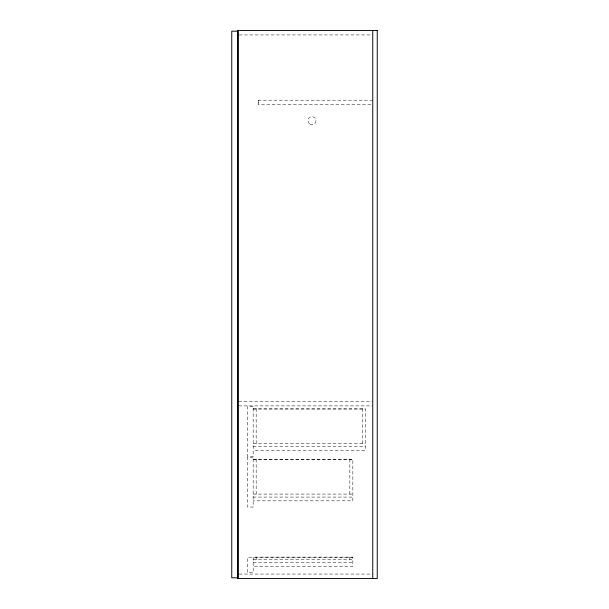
<?xml version="1.0" encoding="UTF-8"?>
<svg xmlns="http://www.w3.org/2000/svg" width="609" height="609" viewBox="0 0 609 609"><rect width="100%" height="100%" fill="white"/><g stroke="black" fill="none" stroke-linecap="round" stroke-linejoin="round"><path stroke-width="0.46" stroke-dasharray="3.04 2.28" d="M239.177 34.934L372.761 34.934M372.761 100.211L258.163 100.211L258.163 104.695L372.761 104.695M238.728 401.415L372.761 401.415M238.728 405.899L372.761 405.899M253.177 408.639L365.286 408.639L365.286 450.241L253.177 450.241M253.177 409.134L365.286 409.134M253.177 443.519L365.286 443.519M253.177 446.511L365.286 446.511M253.177 459.216L352.832 459.216L352.832 500.819L253.177 500.819M253.177 459.711L352.832 459.711M253.177 494.089L352.832 494.089M253.177 497.081L352.832 497.081M352.832 557.623L247.444 557.623L247.444 572.574L253.177 572.574L253.177 557.121L352.832 557.121L352.832 566.34L253.177 566.34M253.177 559.618L352.832 559.618M253.177 562.602L352.832 562.602M239.177 574.066L372.761 574.066M362.302 408.639L362.302 443.519M349.84 459.216L349.84 494.089M349.84 557.121L349.84 559.618M258.658 100.211L258.658 104.695M256.168 408.639L256.168 443.519M256.168 459.216L256.168 494.089M256.168 557.121L256.168 559.618M253.177 406.645L247.444 406.645L247.444 456.476L253.177 456.476L253.177 406.645M253.177 457.222L247.444 457.222L247.444 507.046L253.177 507.046L253.177 457.222M309.981 124.091A3.989 3.989 0 0 0 315.957 120.635A3.989 3.989 0 0 0 309.981 117.187A3.989 3.989 0 0 0 309.981 124.091"/><path stroke-width="0.91" d="M372.761 30.45L372.761 578.55M238.233 30.45L238.233 578.55M377.245 30.45L237.731 30.45L237.731 578.55L377.245 578.55L377.245 30.45M237.48 31.196L231.755 31.196L231.755 577.804L237.48 577.804L237.48 31.196"/></g></svg>
